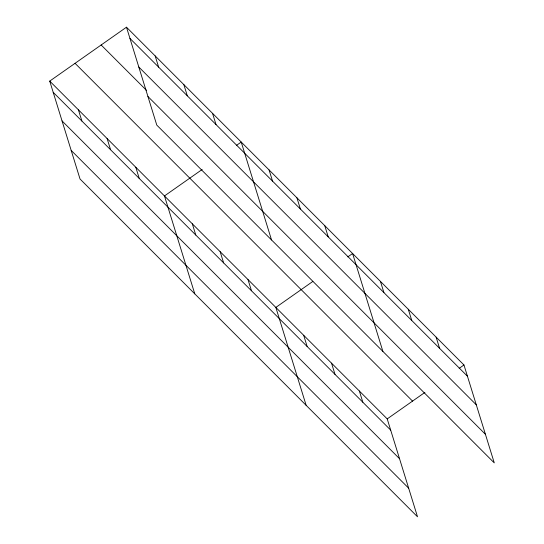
<?xml version="1.0" encoding="UTF-8"?>
<svg xmlns="http://www.w3.org/2000/svg" width="544" height="544" viewBox="0 0 544 544"><rect width="100%" height="100%" fill="white"/><g stroke="black" fill="none" stroke-linecap="round" stroke-linejoin="round"><path stroke-width="0.82" d="M49.728 81.104L387.212 418.894L417.52 516.8L80.036 179.01L49.728 81.104L126.48 27.2L463.964 364.99L494.272 462.896L156.788 125.106L126.48 27.2M202.164 169.483L164.472 195.949L194.779 293.855M236.436 145.411L241.223 142.052L271.531 239.958M312.848 281.438L275.842 307.421L306.15 405.328M347.806 256.884L352.594 253.518L382.901 351.431M387.212 418.894L424.905 392.421M459.177 368.356L463.964 364.99M129.955 38.42L467.439 376.21M138.808 67.028L476.292 404.818M101.15 44.989L146.574 90.447M147.934 96.499L485.418 434.289M75.052 63.315L412.542 401.105M53.196 92.317L390.687 430.114M62.05 120.924L399.541 458.721M71.176 150.402L408.666 488.192M436.125 337.124L439.6 348.344M408.279 309.257L411.754 320.47M380.44 281.391L383.914 292.604M324.754 225.651L328.229 236.871M359.366 391.027L362.841 402.24M296.908 197.785L300.383 209.005M331.527 363.154L335.002 374.374M269.069 169.918L272.544 181.132M303.681 335.288L307.156 346.508M212.541 113.336L216.016 124.556M247.996 279.555L251.471 290.775M183.852 84.626L187.326 95.839M220.157 251.688L223.632 262.902M155.169 55.91L158.637 67.13M192.311 223.815L195.786 235.035M135.782 167.239L139.257 178.459M107.1 138.523L110.568 149.743M78.411 109.813L81.886 121.033"/></g></svg>
